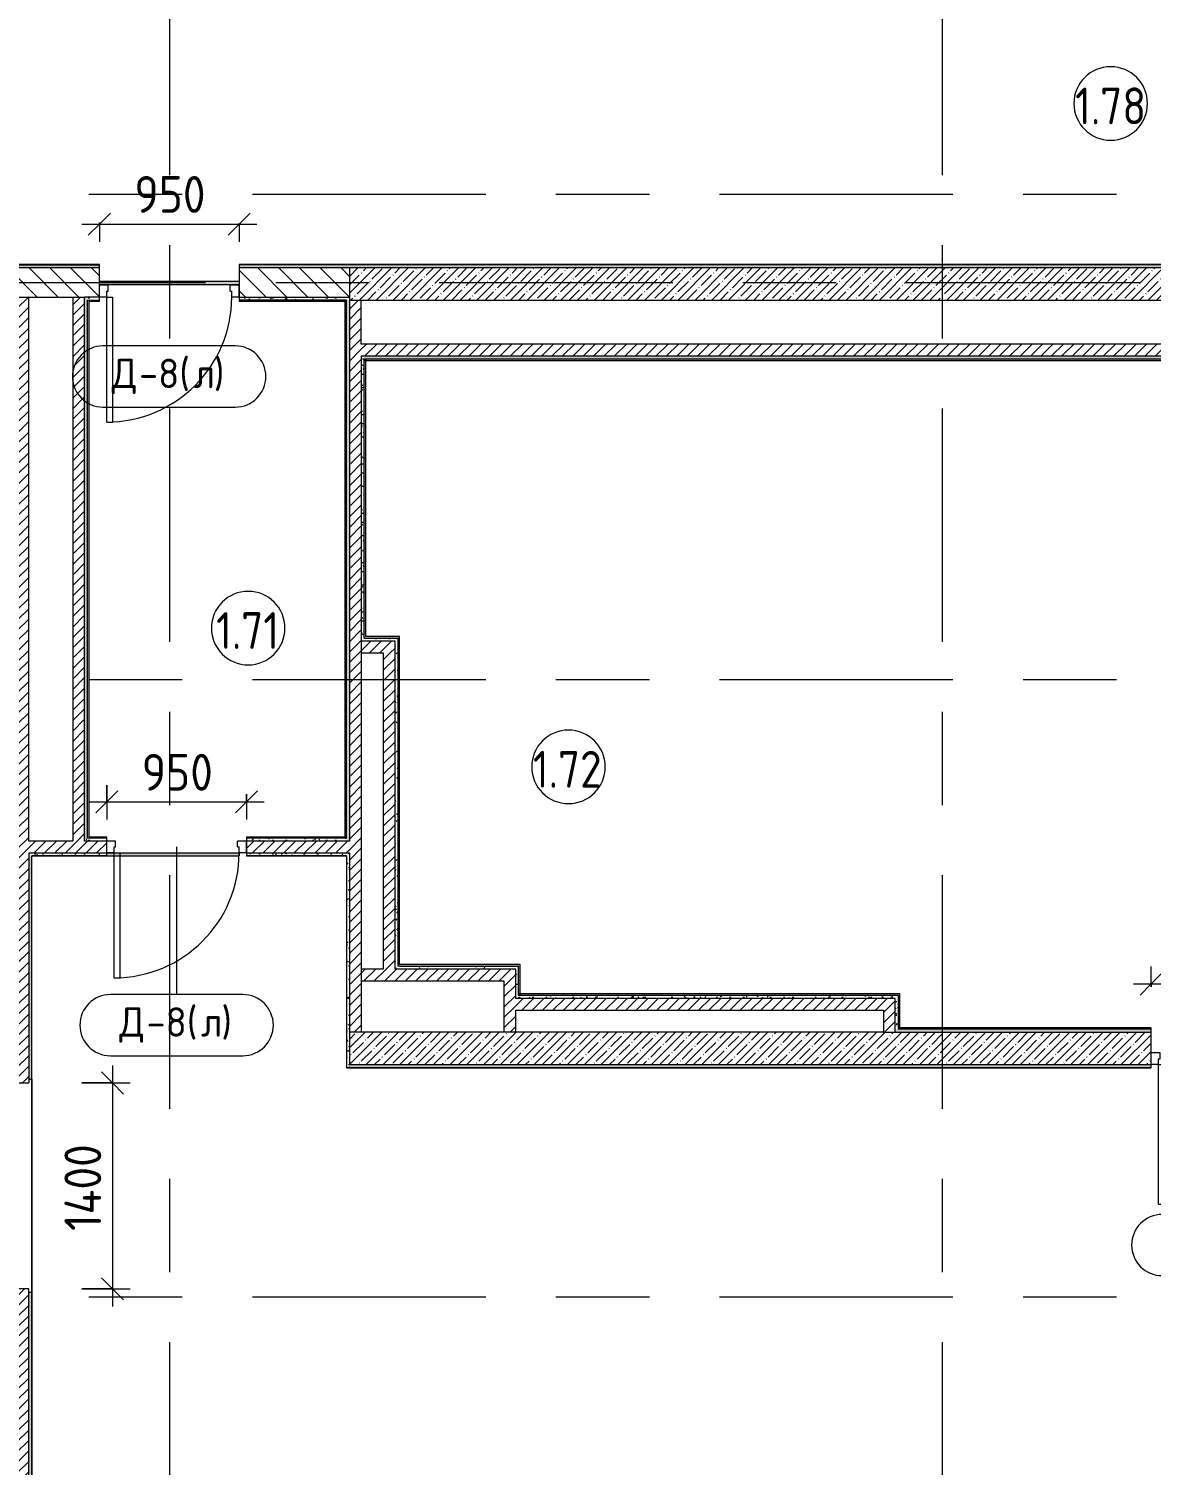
# Model space of a CAD drawing. Header units: millimetres. Extents: x 81459 to 274965, y -8553 to 29000.
# Drawn here: x 109750 to 117380, y 2455 to 12225 of the extents above; entities that cross this region are included whole.
import ezdxf

# ---------------------------------------------------------------- set-up
doc = ezdxf.new("R2010")
doc.units = ezdxf.units.MM
doc.linetypes.add('Осевая', pattern=[3175, 635, -476.25, 1587.5, -476.25])
for name, color, linetype, lineweight in [('A-ANNO-DIMS', 7, 'Continuous', 9), ('A-ANNO-DIMS-100', 7, 'Continuous', 9), ('A-AREA-IDEN', 7, 'Continuous', 9), ('A-DOOR-IDEN', 7, 'Continuous', 9), ('A-WALL', 7, 'Continuous', 9), ('I-WALL', 7, 'Continuous', 9), ('Ограждение', 7, 'Continuous', 9), ('Оси-2', 7, 'Осевая', 9), ('Поручни', 7, 'Continuous', 9)]:
    doc.layers.add(name, color=color, linetype=linetype, lineweight=lineweight)
for name, color, linetype, lineweight, true_color in [('A-DOOR-1', 1, 'Continuous', 9, 0xff0000), ('A-DOOR-2', 1, 'Continuous', 13, 0xff0000), ('A-DOOR-FRAM-1', 1, 'Continuous', 13, 0xff0000), ('A-WALL-1', 7, 'Continuous', 9, 0x3c3c3c), ('A-WALL-FNSH-1', 7, 'Continuous', 9, 0x3c3c3c)]:
    doc.layers.add(name, color=color, linetype=linetype, lineweight=lineweight, true_color=true_color)
doc.styles.add('GOST Common', font='GOST_Common.ttf', dxfattribs={"height": 200})
doc.styles.add('GOST Common_1', font='GOST_Common.ttf', dxfattribs={"width": 0.9, "height": 250})
doc.styles.add('ISOCPEUR', font='isocpeur.ttf', dxfattribs={"width": 0.9, "height": 250})
doc.dimstyles.new('ISO-2_5_0_9К_БОЛЬШОЙ', dxfattribs={"dimscale": 304.8, "dimtxt": 248.995294, "dimasz": 0.492126, "dimexe": 0.393701, "dimexo": 0.984252, "dimgap": 0, "dimtad": 1, "dimdec": 0, "dimrnd": 10, "dimzin": 0, "dimdsep": 46, "dimtxsty": 'ISOCPEUR', "dimblk1": 'OBLIQUE', "dimblk2": 'OBLIQUE', "dimsah": 1, "dimcen": 0.09, "dimdle": 0.393701, "dimazin": 0, "dimtfac": 1, "dimtdec": 4, "dimtix": 1, "dimtmove": 0, "dimatfit": 3, "dimfxl": 1, "dimtvp": 1, "dimtolj": 1, "dimtzin": 0, "dimarcsym": 2})
pattern_1 = [(45, (0, 0), (-35.35534, 35.35534), [])]
pattern_2 = [(45, (0, 0), (-57.024626, 57.024626), []), (45, (57.025, 0), (-57.024626, 57.024626), [100.806, -20.161, 3.353, -16.808])]
pattern_3 = [(0, (0, 0), (121.92, 30.48), [10.058, -81.382, 10.058, -81.382, -487.68]), (0, (0, 0), (121.92, 30.48), [-182.88, 10.058, -172.822, 10.058, -81.382, -213.36]), (0, (0, 0), (121.92, 30.48), [-457.2, 10.058, -50.902, 10.058, -142.342]), (120, (45.72, 15.24), (-87.356454, 90.345817), [10.058, -81.382, 10.058, -81.382, -487.68]), (120, (45.72, 15.24), (-87.356454, 90.345817), [-182.88, 10.058, -172.822, 10.058, -81.382, -213.36]), (120, (45.72, 15.24), (-87.356454, 90.345817), [-457.2, 10.058, -50.902, 10.058, -142.342]), (240, (60.96, 76.2), (-34.563546, -120.825817), [10.058, -81.382, 10.058, -81.382, -487.68]), (240, (60.96, 76.2), (-34.563546, -120.825817), [-182.88, 10.058, -172.822, 10.058, -81.382, -213.36]), (240, (60.96, 76.2), (-34.563546, -120.825817), [-457.2, 10.058, -50.902, 10.058, -142.342])]

# ---------------------------------------------------------------- blocks, each defined once
blk = doc.blocks.new('110_Дверь_СКБ_1Ст_Внутренняя1 - Д-8 950x2100h_охрана-31784688-План заполнения и маркировки дверных проемов 1 этажа в осях 23_1-33')
at = {"layer": 'A-DOOR-1'}
blk.add_arc((437.5, 100), 850, 90, 180, dxfattribs=at)
at = {"layer": 'A-DOOR-2'}
for p, q in [((437.5, 950), (397.5, 950)), ((397.5, 100), (397.5, 950)), ((437.5, 950), (437.5, 100)), ((437.5, 100), (397.5, 100))]:
    blk.add_line(p, q, dxfattribs=at)
at = {"layer": 'A-DOOR-FRAM-1'}
for p, q in [((-462.5, 100), (-462.5, 20)), ((-462.5, 100), (-412.5, 100)), ((-412.5, 100), (-412.5, 60)), ((437.5, 100), (437.5, 60)), ((437.5, 100), (487.5, 100)), ((487.5, 100), (487.5, 20)), ((-462.5, 20), (-402.5, 20)), ((-402.5, 60), (-412.5, 60)), ((-402.5, 60), (-402.5, 20)), ((427.5, 60), (427.5, 20)), ((437.5, 60), (427.5, 60)), ((427.5, 20), (487.5, 20))]:
    blk.add_line(p, q, dxfattribs=at)
blk = doc.blocks.new('110_Дверь_СКБ_1Ст_Внутренняя1 - Д-8 950x2100h_охрана-32224770-План заполнения и маркировки дверных проемов 1 этажа в осях 23_1-33')
at = {"layer": 'A-DOOR-1'}
blk.add_arc((437.5, 40), 850, 90, 180, dxfattribs=at)
at = {"layer": 'A-DOOR-2'}
for p, q in [((437.5, 890), (397.5, 890)), ((397.5, 40), (397.5, 890)), ((437.5, 890), (437.5, 40)), ((437.5, 40), (397.5, 40))]:
    blk.add_line(p, q, dxfattribs=at)
at = {"layer": 'A-DOOR-FRAM-1'}
for p, q in [((-462.5, 40), (-462.5, -40)), ((-462.5, 40), (-412.5, 40)), ((-412.5, 40), (-412.5, 0)), ((-402.5, 0), (-412.5, 0)), ((-402.5, 0), (-402.5, -40)), ((427.5, 0), (427.5, -40)), ((437.5, 0), (427.5, 0)), ((437.5, 40), (437.5, 0)), ((437.5, 40), (487.5, 40)), ((487.5, 40), (487.5, -40)), ((-462.5, -40), (-402.5, -40)), ((427.5, -40), (487.5, -40))]:
    blk.add_line(p, q, dxfattribs=at)
blk = doc.blocks.new('110_Дверь_СКБ_1Ст_Внутренняя1 - Д-7а_л__950x2100h_Туалет-32220591-План заполнения и маркировки дверных проемов 1 этажа в осях 23_1-33')
at = {"layer": 'A-DOOR-1'}
blk.add_arc((487.5, 110), 950, 90, 180, dxfattribs=at)
at = {"layer": 'A-DOOR-2'}
for p, q in [((487.5, 1060), (447.5, 1060)), ((447.5, 110), (447.5, 1060)), ((487.5, 1060), (487.5, 110)), ((487.5, 110), (447.5, 110))]:
    blk.add_line(p, q, dxfattribs=at)
at = {"layer": 'A-DOOR-FRAM-1'}
for p, q in [((-512.5, 110), (-512.5, 30)), ((-512.5, 110), (-462.5, 110)), ((-462.5, 110), (-462.5, 70)), ((487.5, 110), (487.5, 70)), ((487.5, 110), (537.5, 110)), ((537.5, 110), (537.5, 30)), ((-512.5, 30), (-452.5, 30)), ((-452.5, 70), (-462.5, 70)), ((-452.5, 70), (-452.5, 30)), ((477.5, 70), (477.5, 30)), ((487.5, 70), (477.5, 70)), ((477.5, 30), (537.5, 30))]:
    blk.add_line(p, q, dxfattribs=at)
blk = doc.blocks.new('Ограждение - Ограждение-33050173-План заполнения и маркировки дверных проемов 1 этажа в осях 23_1-33')
at = {"layer": 'Ограждение'}
blk.add_hatch(color=256, dxfattribs=at).paths.add_polyline_path([(111180, 10486.3), (111180, 10506.3), (110230, 10506.3), (110230, 10486.3), (111156.2, 10486.3)])
at = {"layer": 'Поручни'}
for p, q in [((111180, 10506.3), (110230, 10506.3)), ((110230, 10486.3), (111180, 10486.3))]:
    blk.add_line(p, q, dxfattribs=at)
blk = doc.blocks.new('Ограждение - Ограждение-33123466-План заполнения и маркировки дверных проемов 1 этажа в осях 23_1-33')
at = {"layer": 'Ограждение'}
blk.add_hatch(color=256, dxfattribs=at).paths.add_polyline_path([(111180, 6599), (111180, 6619), (110280, 6619), (110280, 6600), (111156.2, 6599)])
at = {"layer": 'Поручни'}
for p, q in [((110230, 6599), (111180, 6599)), ((111180, 6619), (110280, 6619)), ((111180, 6619), (111180, 6599))]:
    blk.add_line(p, q, dxfattribs=at)
blk = doc.blocks.new('М_двери - Типоразмер_рамка-25223575-План заполнения и маркировки дверных проемов 1 этажа в осях 23_1-33')
at = {"layer": 'A-DOOR-IDEN'}
for p, q in [((4.496, 2.08), (-4.496, 2.08)), ((-4.496, -2.08), (4.496, -2.08))]:
    blk.add_line(p, q, dxfattribs=at)
for centre, start, end in [((-4.496, 0), 90, 270), ((4.496, 0), 270, 90)]:
    blk.add_arc(centre, 2.08, start, end, dxfattribs=at)
blk = doc.blocks.new('Марка_Помещения - Номер-25198446-План заполнения и маркировки дверных проемов 1 этажа в осях 23_1-33')
at = {"layer": 'A-AREA-IDEN'}
for start, end in [(360, 180), (180, 360)]:
    blk.add_arc((0, 0), 2.5, start, end, dxfattribs=at)
blk = doc.blocks.new('DIMBLOCK39-План заполнения и маркировки дверных проемов 1 этажа в осях 23_1-33')
at = {"layer": 'A-ANNO-DIMS-100', "lineweight": 20}
for p, q in [((110230, 10896.6), (110305, 10971.6)), ((111180, 10896.6), (111255, 10971.6)), ((110230, 10896.6), (110155, 10821.6)), ((111180, 10896.6), (111105, 10821.6))]:
    blk.add_line(p, q, dxfattribs=at)
at = {"layer": 'A-ANNO-DIMS-100'}
for p, q in [((110110, 10896.6), (111300, 10896.6)), ((110230, 10908), (110230, 10776.6)), ((110230, 10896.6), (110230, 10908)), ((111180, 10900), (111180, 10776.6)), ((111180, 10896.6), (111180, 10900))]:
    blk.add_line(p, q, dxfattribs=at)
at = {"layer": 'A-ANNO-DIMS-100', "color": 0, "insert": (110468, 11223.2), "char_height": 250, "width": 568.858, "attachment_point": 1, "line_spacing_factor": 1.149209, "style": 'ISOCPEUR'}
blk.add_mtext('950', dxfattribs=at)
blk = doc.blocks.new('_Oblique')
at = {"color": 0, "linetype": 'ByBlock', "lineweight": -2}
blk.add_line((-0.5, -0.5), (0.5, 0.5), dxfattribs=at)
blk = doc.blocks.new('DIMBLOCK45-План заполнения и маркировки дверных проемов 1 этажа в осях 23_1-33')
at = {"layer": 'A-ANNO-DIMS-100', "lineweight": 20}
for p, q in [((110319.2, 5055), (110244.2, 5130)), ((110319.2, 5055), (110394.2, 4980)), ((110319.2, 3655), (110244.2, 3730)), ((110319.2, 3655), (110394.2, 3580))]:
    blk.add_line(p, q, dxfattribs=at)
at = {"layer": 'A-ANNO-DIMS-100'}
for p, q in [((110319.2, 5175), (110319.2, 3535)), ((110110, 5055), (110439.2, 5055)), ((110319.2, 5055), (110110, 5055)), ((110110, 3655), (110439.2, 3655)), ((110319.2, 3655), (110110, 3655))]:
    blk.add_line(p, q, dxfattribs=at)
at = {"layer": 'A-ANNO-DIMS-100', "color": 0, "insert": (109992.6, 4048.5), "char_height": 250, "width": 735.494, "attachment_point": 1, "rotation": 90, "line_spacing_factor": 1.149209, "style": 'ISOCPEUR'}
blk.add_mtext('1400', dxfattribs=at)
blk = doc.blocks.new('DIMBLOCK46-План заполнения и маркировки дверных проемов 1 этажа в осях 23_1-33')
at = {"layer": 'A-ANNO-DIMS-100'}
for p, q in [((117380, 5708), (117380, 5848.3)), ((118430, 5560), (118430, 5848.3)), ((117260, 5728.3), (118550, 5728.3)), ((117380, 5728.3), (117380, 5708)), ((118430, 5728.3), (118430, 5560))]:
    blk.add_line(p, q, dxfattribs=at)
at = {"layer": 'A-ANNO-DIMS-100', "lineweight": 20}
for p, q in [((117380, 5728.3), (117455, 5803.3)), ((118430, 5728.3), (118505, 5803.3)), ((117380, 5728.3), (117305, 5653.3)), ((118430, 5728.3), (118355, 5653.3))]:
    blk.add_line(p, q, dxfattribs=at)
at = {"layer": 'A-ANNO-DIMS-100', "color": 0, "insert": (117610.5, 6054.9), "char_height": 250, "width": 706.764, "attachment_point": 1, "line_spacing_factor": 1.149209, "style": 'ISOCPEUR'}
blk.add_mtext('1050', dxfattribs=at)
blk = doc.blocks.new('DIMBLOCK48-План заполнения и маркировки дверных проемов 1 этажа в осях 23_1-33')
at = {"layer": 'A-ANNO-DIMS-100'}
for p, q in [((110280, 7080), (110280, 6846.5)), ((110280, 6966.5), (110280, 7080)), ((110160, 6966.5), (111350, 6966.5)), ((111230, 7020), (111230, 6846.5)), ((111230, 6966.5), (111230, 7020))]:
    blk.add_line(p, q, dxfattribs=at)
at = {"layer": 'A-ANNO-DIMS-100', "lineweight": 20}
for p, q in [((110280, 6966.5), (110355, 7041.5)), ((111230, 6966.5), (111305, 7041.5)), ((110280, 6966.5), (110205, 6891.5)), ((111230, 6966.5), (111155, 6891.5))]:
    blk.add_line(p, q, dxfattribs=at)
at = {"layer": 'A-ANNO-DIMS-100', "color": 0, "insert": (110518, 7293.1), "char_height": 250, "width": 568.858, "attachment_point": 1, "line_spacing_factor": 1.149209, "style": 'ISOCPEUR'}
blk.add_mtext('950', dxfattribs=at)

msp = doc.modelspace()

# ---------------------------------------------------------------- hatches: boundary and pattern name
at = {"layer": 'I-WALL'}
h = msp.add_hatch(dxfattribs=at)
h.set_pattern_fill('FP_31', color=256, style=0, pattern_type=2)
h.set_pattern_definition(pattern_3)
h.paths.add_polyline_path([(121190, 10600), (121190, 10620), (111180, 10620), (111180, 10600), (119131.8, 10600)])
h.paths.add_polyline_path([(110230, 10600), (110230, 10620), (109130, 10620), (109130, 10600)])
h.paths.add_polyline_path([(107680, 10600), (107680, 10620), (105095, 10620), (105095, 10600), (105839.1, 10600)])
h.paths.add_polyline_path([(103645, 10600), (103645, 10620), (100809, 10620), (100809, 10600)])
h = msp.add_hatch(dxfattribs=at)
h.set_pattern_fill('FP_4', color=256, style=0, pattern_type=2)
h.set_pattern_definition([(135, (0, 0), (-70.71068, -70.71068), [])])
h.paths.add_polyline_path([(121210, 10400), (121210, 10600), (119330, 10600), (119330, 10400)])
h.paths.add_polyline_path([(111930, 10400), (111930, 10600), (111180, 10600), (111180, 10400)])
h.paths.add_polyline_path([(110230, 10400), (110230, 10600), (109105, 10600), (109105, 10400), (110150, 10400)])
h.paths.add_polyline_path([(107350, 10400), (107705, 10400), (107705, 10600), (107350, 10600)])
h = msp.add_hatch(dxfattribs=at)
h.set_pattern_fill('FP_2', color=256, style=0, pattern_type=2)
h.set_pattern_definition(pattern_2)
h.paths.add_polyline_path([(119330, 10380), (119330, 10600), (111930, 10600), (111930, 10380), (119131.8, 10380)])
h = msp.add_hatch(dxfattribs=at)
h.set_pattern_fill('FP_3', color=256, style=0, pattern_type=2)
h.set_pattern_definition(pattern_1)
h.paths.add_polyline_path([(109670, 125), (109750, 125), (109750, 3655), (109670, 3655), (109670, 219.7)])
h.paths.add_polyline_path([(109750, 5055), (109750, 10400), (109670, 10400), (109670, 5055)])
h = msp.add_hatch(dxfattribs=at)
h.set_pattern_fill('FP_3', color=256, style=0, pattern_type=2)
h.set_pattern_definition(pattern_1)
h.paths.add_polyline_path([(110130, 6700), (110130, 10400), (110050, 10400), (110050, 6700)])
h = msp.add_hatch(dxfattribs=at)
h.set_pattern_fill('FP_31', color=256, style=0, pattern_type=2)
h.set_pattern_definition(pattern_3)
h.paths.add_polyline_path([(110150, 6720), (110150, 10400), (110130, 10400), (110130, 6720)])
h = msp.add_hatch(dxfattribs=at)
h.set_pattern_fill('FP_31', color=256, style=0, pattern_type=2)
h.set_pattern_definition(pattern_3)
h.paths.add_polyline_path([(111930, 10380), (111930, 10400), (111180, 10400), (111180, 10380), (111910, 10380)])
h.paths.add_polyline_path([(110230, 10380), (110230, 10400), (110150, 10400), (110150, 10380), (110159, 10380)])
h = msp.add_hatch(dxfattribs=at)
h.set_pattern_fill('FP_31', color=256, style=0, pattern_type=2)
h.set_pattern_definition(pattern_3)
h.paths.add_polyline_path([(111910, 6700), (111930, 6700), (111930, 10380), (111910, 10380), (111910, 6720)])
h = msp.add_hatch(dxfattribs=at)
h.set_pattern_fill('FP_3', color=256, style=0, pattern_type=2)
h.set_pattern_definition(pattern_1)
h.paths.add_polyline_path([(112010, 5400), (112010, 10380), (111930, 10380), (111930, 5400)])
h = msp.add_hatch(dxfattribs=at)
h.set_pattern_fill('FP_3', color=256, style=0, pattern_type=2)
h.set_pattern_definition(pattern_1)
h.paths.add_polyline_path([(118870, 10000), (118870, 10080), (112010, 10080), (112010, 10000), (116473.3, 10000)])
h = msp.add_hatch(dxfattribs=at)
h.set_pattern_fill('FP_31', color=256, style=0, pattern_type=2)
h.set_pattern_definition(pattern_3)
h.paths.add_polyline_path([(112030, 8080), (112030, 10000), (112010, 10000), (112010, 8080)])
h = msp.add_hatch(dxfattribs=at)
h.set_pattern_fill('FP_31', color=256, style=0, pattern_type=2)
h.set_pattern_definition(pattern_3)
h.paths.add_polyline_path([(118850, 9980), (118870, 9980), (118870, 10000), (112030, 10000), (112030, 9980), (118839, 9980)])
for points in [[(118850, 9969), (118850, 9980), (112030, 9980), (112030, 9969), (116473.3, 9969)], [(112041, 8080), (112041, 9980), (112030, 9980), (112030, 8080)], [(112260, 8080), (112271, 8080), (112271, 8091), (112041, 8091), (112041, 8080), (112240, 8080)], [(112271, 5850), (112271, 8080), (112260, 8080), (112260, 5850)], [(113080, 5850), (113091, 5850), (113091, 5861), (112271, 5861), (112271, 5850), (112485.5, 5850)], [(113091, 5650), (113091, 5850), (113080, 5850), (113080, 5650)], [(115660, 5650), (115671, 5650), (115671, 5661), (113080, 5661), (113080, 5650), (113814.8, 5650)], [(115671, 5420), (115671, 5650), (115660, 5650), (115660, 5420)]]:
    msp.add_hatch(color=256, dxfattribs=at).paths.add_polyline_path(points)
h = msp.add_hatch(dxfattribs=at)
h.set_pattern_fill('FP_31', color=256, style=0, pattern_type=2)
h.set_pattern_definition(pattern_3)
h.paths.add_polyline_path([(112240, 8060), (112240, 8080), (112010, 8080), (112010, 8060)])
h = msp.add_hatch(dxfattribs=at)
h.set_pattern_fill('FP_3', color=256, style=0, pattern_type=2)
h.set_pattern_definition(pattern_1)
h.paths.add_polyline_path([(112010, 7980), (112240, 7980), (112240, 8060), (112010, 8060)])
h = msp.add_hatch(dxfattribs=at)
h.set_pattern_fill('FP_31', color=256, style=0, pattern_type=2)
h.set_pattern_definition(pattern_3)
h.paths.add_polyline_path([(112240, 5850), (112260, 5850), (112260, 8080), (112240, 8080), (112240, 7527.4)])
h = msp.add_hatch(dxfattribs=at)
h.set_pattern_fill('FP_3', color=256, style=0, pattern_type=2)
h.set_pattern_definition(pattern_1)
h.paths.add_polyline_path([(112240, 5830), (112240, 7980), (112160, 7980), (112160, 5830)])
h = msp.add_hatch(dxfattribs=at)
h.set_pattern_fill('FP_3', color=256, style=0, pattern_type=2)
h.set_pattern_definition(pattern_1)
h.paths.add_polyline_path([(111930, 6620), (111930, 6700), (111230, 6700), (111230, 6620)])
h.paths.add_polyline_path([(110280, 6620), (110280, 6700), (109750, 6700), (109750, 6620)])
h = msp.add_hatch(dxfattribs=at)
h.set_pattern_fill('FP_31', color=256, style=0, pattern_type=2)
h.set_pattern_definition(pattern_3)
h.paths.add_polyline_path([(110150, 6700), (110280, 6700), (110280, 6720), (110130, 6720), (110130, 6700)])
h.paths.add_polyline_path([(111910, 6700), (111910, 6720), (111230, 6720), (111230, 6700)])
h = msp.add_hatch(dxfattribs=at)
h.set_pattern_fill('FP_31', color=256, style=0, pattern_type=2)
h.set_pattern_definition(pattern_3)
h.paths.add_polyline_path([(111910, 6600), (111930, 6600), (111930, 6620), (111230, 6620), (111230, 6600), (111909, 6600)])
h.paths.add_polyline_path([(110280, 6600), (110280, 6620), (109750, 6620), (109750, 6600), (109771, 6600)])
h = msp.add_hatch(dxfattribs=at)
h.set_pattern_fill('FP_31', color=256, style=0, pattern_type=2)
h.set_pattern_definition(pattern_3)
h.paths.add_polyline_path([(109750, 150), (109770, 150), (109770, 3630), (109750, 3630), (109750, 219.7)])
h.paths.add_polyline_path([(109770, 5080), (109770, 6600), (109750, 6600), (109750, 5080)])
h = msp.add_hatch(dxfattribs=at)
h.set_pattern_fill('FP_31', color=256, style=0, pattern_type=2)
h.set_pattern_definition(pattern_3)
h.paths.add_polyline_path([(111910, 5160), (111930, 5160), (111930, 6600), (111910, 6600), (111910, 6587)])
h = msp.add_hatch(dxfattribs=at)
h.set_pattern_fill('FP_3', color=256, style=0, pattern_type=2)
h.set_pattern_definition(pattern_1)
h.paths.add_polyline_path([(112980, 5750), (112980, 5830), (112010, 5830), (112010, 5750), (112485.5, 5750)])
h = msp.add_hatch(dxfattribs=at)
h.set_pattern_fill('FP_31', color=256, style=0, pattern_type=2)
h.set_pattern_definition(pattern_3)
h.paths.add_polyline_path([(113060, 5830), (113060, 5850), (112240, 5850), (112240, 5830), (112485.5, 5830)])
h = msp.add_hatch(dxfattribs=at)
h.set_pattern_fill('FP_3', color=256, style=0, pattern_type=2)
h.set_pattern_definition(pattern_1)
h.paths.add_polyline_path([(112980, 5400), (113060, 5400), (113060, 5830), (112980, 5830), (112980, 5750)])
h = msp.add_hatch(dxfattribs=at)
h.set_pattern_fill('FP_31', color=256, style=0, pattern_type=2)
h.set_pattern_definition(pattern_3)
h.paths.add_polyline_path([(113080, 5650), (113080, 5850), (113060, 5850), (113060, 5650)])
h = msp.add_hatch(dxfattribs=at)
h.set_pattern_fill('FP_31', color=256, style=0, pattern_type=2)
h.set_pattern_definition(pattern_3)
h.paths.add_polyline_path([(115640, 5630), (115640, 5650), (113060, 5650), (113060, 5630), (113814.8, 5630)])
h = msp.add_hatch(dxfattribs=at)
h.set_pattern_fill('FP_3', color=256, style=0, pattern_type=2)
h.set_pattern_definition(pattern_1)
h.paths.add_polyline_path([(115560, 5550), (115560, 5630), (113060, 5630), (113060, 5550), (113814.8, 5550)])
h = msp.add_hatch(dxfattribs=at)
h.set_pattern_fill('FP_3', color=256, style=0, pattern_type=2)
h.set_pattern_definition(pattern_1)
h.paths.add_polyline_path([(115640, 5400), (115640, 5630), (115560, 5630), (115560, 5400)])
h = msp.add_hatch(dxfattribs=at)
h.set_pattern_fill('FP_31', color=256, style=0, pattern_type=2)
h.set_pattern_definition(pattern_3)
h.paths.add_polyline_path([(115660, 5420), (115660, 5650), (115640, 5650), (115640, 5420)])
h = msp.add_hatch(dxfattribs=at)
h.set_pattern_fill('FP_2', color=256, style=0, pattern_type=2)
h.set_pattern_definition(pattern_2)
h.paths.add_polyline_path([(119290, 5180), (119330, 5180), (119330, 5400), (118430, 5400), (118430, 5180)])
h.paths.add_polyline_path([(117380, 5180), (117380, 5400), (111930, 5400), (111930, 5180), (116473.3, 5180)])
h = msp.add_hatch(dxfattribs=at)
h.set_pattern_fill('FP_31', color=256, style=0, pattern_type=2)
h.set_pattern_definition(pattern_3)
h.paths.add_polyline_path([(118430, 5400), (118870, 5400), (118870, 5420), (118430, 5420)])
h.paths.add_polyline_path([(117380, 5400), (117380, 5420), (115640, 5420), (115640, 5400), (116473.3, 5400)])
h = msp.add_hatch(color=256, dxfattribs=at)
h.paths.add_polyline_path([(118850, 5420), (118850, 5431), (118430, 5431), (118430, 5420)])
h.paths.add_polyline_path([(117380, 5420), (117380, 5431), (115660, 5431), (115660, 5420), (116473.3, 5420)])
h = msp.add_hatch(dxfattribs=at)
h.set_pattern_fill('FP_31', color=256, style=0, pattern_type=2)
h.set_pattern_definition(pattern_3)
h.paths.add_polyline_path([(119290, 5160), (119290, 5180), (118430, 5180), (118430, 5160), (119289, 5160)])
h.paths.add_polyline_path([(111930, 5160), (117380, 5160), (117380, 5180), (111930, 5180)])

# ---------------------------------------------------------------- linework, layer by layer
at = {"layer": 'A-DOOR-IDEN'}
msp.add_line((110755, 6660), (110755, 5656.5), dxfattribs=at)
at = {"layer": 'A-WALL'}
for p, q in [((121190, 10620), (111180, 10620)), ((110230, 10400), (110130, 10400)), ((111180, 10400), (111930, 10400)), ((112030, 8080), (112030, 9980)), ((112030, 9980), (118850, 9980)), ((112030, 8080), (112260, 8080)), ((112260, 5850), (112260, 8080)), ((109770, 5080), (109770, 6600)), ((111910, 6600), (111230, 6600)), ((111910, 6600), (111910, 5160)), ((113080, 5650), (113080, 5850)), ((115560, 5400), (117380, 5400)), ((115660, 5431), (115660, 5420)), ((117380, 5420), (115660, 5420))]:
    msp.add_line(p, q, dxfattribs=at)
at = {"layer": 'A-WALL-1'}
for p, q in [((109105, 10600), (110230, 10600)), ((110230, 10380), (110230, 10620)), ((111180, 10620), (111180, 10380)), ((111180, 10600), (121210, 10600)), ((111930, 10600), (111930, 6700)), ((109105, 10400), (110130, 10400)), ((109750, 6700), (109750, 10400)), ((110050, 10400), (110050, 6700)), ((110130, 6700), (110130, 10400)), ((111930, 10380), (119330, 10380)), ((112010, 10080), (112010, 10380)), ((118870, 10080), (112010, 10080)), ((112010, 10000), (118870, 10000)), ((112010, 10000), (112010, 5400)), ((112240, 8060), (112010, 8060)), ((112240, 5830), (112240, 8060)), ((112010, 7980), (112160, 7980)), ((112160, 7980), (112160, 5830)), ((110050, 6700), (109750, 6700)), ((110280, 6700), (110130, 6700)), ((110280, 6600), (110280, 6720)), ((111230, 6720), (111230, 6600)), ((111930, 6700), (111230, 6700)), ((109750, 6620), (110280, 6620)), ((109750, 6620), (109750, 5055)), ((109770, 6600), (109771, 6600)), ((111230, 6620), (111930, 6620)), ((111930, 6620), (111930, 5180)), ((112160, 5830), (112010, 5830)), ((113060, 5830), (112240, 5830)), ((112271, 5850), (112260, 5850)), ((113060, 5630), (113060, 5830)), ((112010, 5750), (112980, 5750)), ((112980, 5750), (112980, 5400)), ((115640, 5630), (113060, 5630)), ((115660, 5650), (113080, 5650)), ((115640, 5400), (115640, 5630)), ((113060, 5550), (115560, 5550)), ((113060, 5400), (113060, 5550)), ((115560, 5550), (115560, 5400)), ((115560, 5400), (111930, 5400)), ((117380, 5160), (117380, 5420)), ((111930, 5180), (117380, 5180)), ((111910, 5160), (117380, 5160)), ((109670, 5055), (109750, 5055)), ((109750, 5080), (109770, 5080)), ((109750, 3655), (109670, 3655)), ((109750, 125), (109750, 3655)), ((109770, 3630), (109750, 3630))]:
    msp.add_line(p, q, dxfattribs=at)
at = {"layer": 'A-WALL-FNSH-1'}
for p, q in [((110230, 10621), (109105, 10621)), ((109105, 10620), (110230, 10620)), ((110230, 10620), (110230, 10621)), ((121189, 10621), (111180, 10621)), ((111180, 10621), (111180, 10620)), ((112030, 9969), (118850, 9969)), ((112041, 8091), (112041, 9980)), ((112271, 8091), (112041, 8091)), ((112271, 5861), (112271, 8091)), ((110280, 6600), (109771, 6600)), ((109771, 171), (109771, 6599)), ((109771, 6599), (110280, 6599)), ((110280, 6599), (110280, 6600)), ((111230, 6600), (111230, 6599)), ((111230, 6599), (111909, 6599)), ((111909, 6599), (111909, 5159)), ((113091, 5861), (112271, 5861)), ((112271, 5850), (113080, 5850)), ((113091, 5650), (113091, 5861)), ((115671, 5661), (113080, 5661)), ((115660, 5650), (115660, 5431)), ((115671, 5420), (115671, 5661)), ((117380, 5431), (115660, 5431)), ((117380, 5420), (117380, 5431)), ((111909, 5159), (117380, 5159)), ((117380, 5159), (117380, 5160)), ((109770, 5080), (109770, 170))]:
    msp.add_line(p, q, dxfattribs=at)
at = {"layer": 'I-WALL'}
for p, q in [((110150, 10380), (110230, 10380)), ((110150, 6720), (110150, 10380)), ((110230, 10371), (110159, 10371)), ((110159, 10371), (110159, 6729)), ((110230, 10371), (110230, 10380)), ((111180, 10380), (111180, 10371)), ((111910, 10380), (111180, 10380)), ((111909.5, 10371), (111180, 10371)), ((111901, 6720.5), (111901, 10380)), ((111909.5, 10371), (111909.5, 10380)), ((111910, 6720), (111910, 10380)), ((110280, 6720), (110150, 6720)), ((110159, 6729), (110280, 6729)), ((110280, 6720), (110280, 6729)), ((111230, 6729), (111910, 6729)), ((111230, 6729), (111230, 6720)), ((111910, 6720), (111230, 6720)), ((111901, 6720.5), (111910, 6720.5))]:
    msp.add_line(p, q, dxfattribs=at)
at = {"layer": 'Оси-2'}
for p, q in [((110710, 593.7), (110710, 19528.3)), ((115960, 593.7), (115960, 19415.1)), ((84758.6, 11100), (120319, 11100)), ((86028.6, 10500), (120319, 10500)), ((84758.6, 7800), (122760, 7800)), ((84758.6, 3600), (122760, 3600))]:
    msp.add_line(p, q, dxfattribs=at)

# ---------------------------------------------------------------- block references
at = {"layer": 'A-AREA-IDEN', "xscale": 99.99999999999993, "yscale": 99.99999999999993, "zscale": 99.99999999999993}
for p in [(117104.2, 11716.7), (111241.7, 8148.7), (113418.6, 7204.9)]:
    msp.add_blockref('Марка_Помещения - Номер-25198446-План заполнения и маркировки дверных проемов 1 этажа в осях 23_1-33', p, dxfattribs=at)
at = {"layer": 'A-DOOR-1', "rotation": 180}
for name, p in [('110_Дверь_СКБ_1Ст_Внутренняя1 - Д-8 950x2100h_охрана-31784688-План заполнения и маркировки дверных проемов 1 этажа в осях 23_1-33', (110717.5, 10500)), ('110_Дверь_СКБ_1Ст_Внутренняя1 - Д-8 950x2100h_охрана-32224770-План заполнения и маркировки дверных проемов 1 этажа в осях 23_1-33', (110767.5, 6660)), ('110_Дверь_СКБ_1Ст_Внутренняя1 - Д-7а_л__950x2100h_Туалет-32220591-План заполнения и маркировки дверных проемов 1 этажа в осях 23_1-33', (117917.5, 5290))]:
    msp.add_blockref(name, p, dxfattribs=at)
at = {"layer": 'A-DOOR-IDEN', "xscale": 99.99999999999993, "yscale": 99.99999999999993, "zscale": 99.99999999999993}
for p in [(110704.2, 9859.7), (110755, 5448.5), (117904.2, 3952.7)]:
    msp.add_blockref('М_двери - Типоразмер_рамка-25223575-План заполнения и маркировки дверных проемов 1 этажа в осях 23_1-33', p, dxfattribs=at)
at = {"layer": 'Поручни'}
for name in ['Ограждение - Ограждение-33050173-План заполнения и маркировки дверных проемов 1 этажа в осях 23_1-33', 'Ограждение - Ограждение-33123466-План заполнения и маркировки дверных проемов 1 этажа в осях 23_1-33']:
    msp.add_blockref(name, (0, 0), dxfattribs=at)

# ---------------------------------------------------------------- texts
at = {"layer": 'A-AREA-IDEN', "char_height": 250, "attachment_point": 1, "style": 'GOST Common_1'}
for s, insert, width in [('1.78', (116862.3, 11825.2), 606.076), ('1.71', (111023.7, 8257.3), 548.354), ('1.72', (113176.7, 7313.4), 606.076)]:
    msp.add_mtext(s, dxfattribs=dict(at, insert=insert, width=width))
at = {"layer": 'A-DOOR-IDEN', "char_height": 200, "attachment_point": 1, "style": 'GOST Common'}
for s, insert, width in [('\\fGOST Common|b0|i0|c204|p34|;Д', (110314.5, 9980.9), 224.472), ('-8(', (110499.7, 9980.9), 448.945), ('\\fGOST Common|b0|i0|c204|p34|;)', (111009, 9980.9), 96.202), ('\\fGOST Common|b0|i0|c204|p34|;л', (110870.1, 9980.9), 168.354), ('\\fGOST Common|b0|i0|c204|p34|;Д', (110365.3, 5569.8), 224.472), ('-8(', (110550.5, 5569.8), 448.945), ('\\fGOST Common|b0|i0|c204|p34|;)', (111059.8, 5569.8), 96.202), ('\\fGOST Common|b0|i0|c204|p34|;л', (110920.9, 5569.8), 168.354)]:
    msp.add_mtext(s, dxfattribs=dict(at, insert=insert, width=width))

# ---------------------------------------------------------------- dimensions: what is measured, and where the dimension line sits
at = {"layer": 'A-ANNO-DIMS'}
for base, p1, p2, override, picture, middle in [((111180, 10896.6), (110230, 10608), (111180, 10600), {"dimpost": '<>', "dimfxl": 950.033684}, 'DIMBLOCK39-План заполнения и маркировки дверных проемов 1 этажа в осях 23_1-33', (110705, 11021.6)), ((111230, 6966.5), (110280, 6780), (111230, 6720), {"dimpost": '<>', "dimfxl": 951.892851}, 'DIMBLOCK48-План заполнения и маркировки дверных проемов 1 этажа в осях 23_1-33', (110755, 7091.5)), ((118430, 5728.3), (117380, 5408), (118430, 5260), {"dimpost": '<>', "dimfxl": 1060.379177}, 'DIMBLOCK46-План заполнения и маркировки дверных проемов 1 этажа в осях 23_1-33', (117905, 5853.3))]:
    dim = msp.add_linear_dim(base=base, p1=p1, p2=p2, dimstyle='ISO-2_5_0_9К_БОЛЬШОЙ', override=override, dxfattribs=at)
    dim.commit()
    dim.dimension.update_dxf_attribs({"geometry": picture, "text_midpoint": middle})
dim = msp.add_linear_dim(base=(110319.2, 3655), p1=(109810, 5055), p2=(109810, 3655), angle=90, dimstyle='ISO-2_5_0_9К_БОЛЬШОЙ', override={"dimpost": '<>', "dimfxl": 1400}, dxfattribs=at)
dim.commit()
dim.dimension.update_dxf_attribs({"geometry": 'DIMBLOCK45-План заполнения и маркировки дверных проемов 1 этажа в осях 23_1-33', "text_midpoint": (110194.2, 4355)})

doc.saveas('drawing.dxf')
